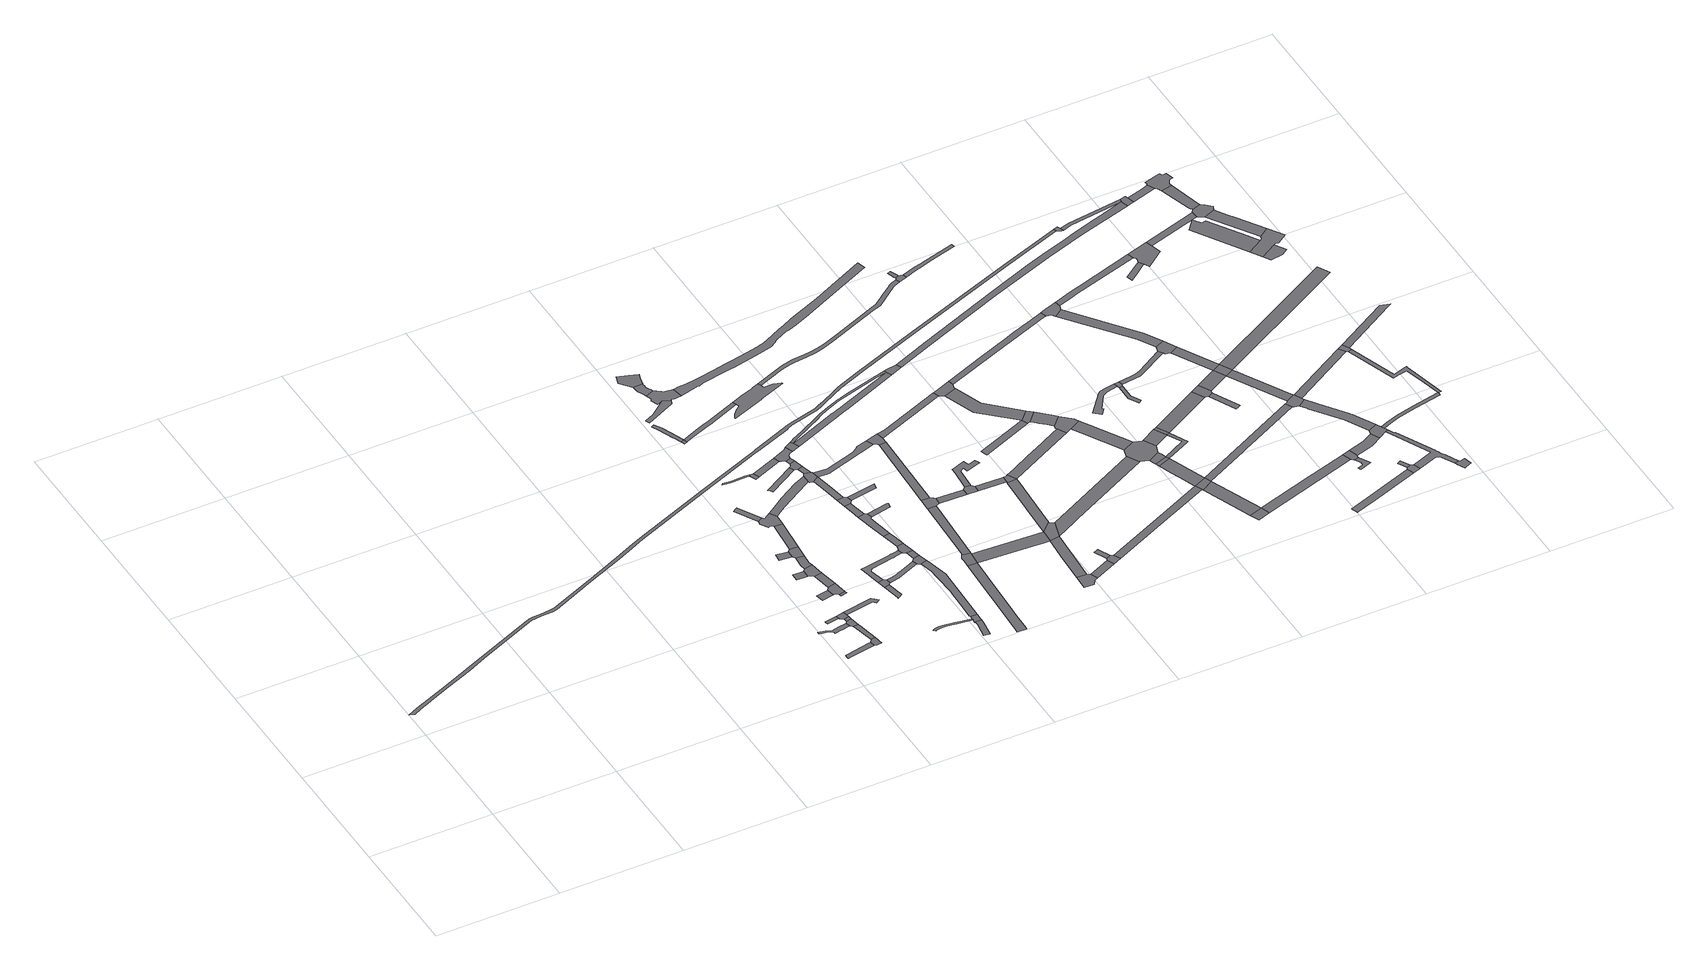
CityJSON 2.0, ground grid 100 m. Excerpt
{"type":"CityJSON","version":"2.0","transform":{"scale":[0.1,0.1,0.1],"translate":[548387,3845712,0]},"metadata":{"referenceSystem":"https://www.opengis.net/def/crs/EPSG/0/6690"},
"CityObjects":{
"road1":{"type":"Road","geometry":[{"type":"MultiSurface","lod":"1","boundaries":[[[0,1,2,3,4,5,6,7,8,9]]]}]},
"road2":{"type":"Road","attributes":{"RoadStructureAttribute.sectionType":"1"},"geometry":[{"type":"MultiSurface","lod":"1","boundaries":[[[10,11,12,13,14,15,16,17,18,19,20,21,22,23]]]}]},
"road3":{"type":"Road","geometry":[{"type":"MultiSurface","lod":"1","boundaries":[[[24,25,26,27,28,29]]]}]},
"road4":{"type":"Road","geometry":[{"type":"MultiSurface","lod":"1","boundaries":[[[30,31,32,0,9,33,34]]]}]},
"road5":{"type":"Road","attributes":{"RoadStructureAttribute.sectionType":"1"},"geometry":[{"type":"MultiSurface","lod":"1","boundaries":[[[35,36,37,38,31,30]]]}]},
"road6":{"type":"Road","geometry":[{"type":"MultiSurface","lod":"1","boundaries":[[[39,40,41,23,22,42,37,36]]]}]},
"road7":{"type":"Road","geometry":[{"type":"MultiSurface","lod":"1","boundaries":[[[43,24,29,44,45,46,47,48]]]}]},
"road8":{"type":"Road","attributes":{"RoadStructureAttribute.sectionType":"1"},"geometry":[{"type":"MultiSurface","lod":"1","boundaries":[[[47,46,41,40]]]}]},
"road9":{"type":"Road","geometry":[{"type":"MultiSurface","lod":"1","boundaries":[[[49,50,51,52]]]}]},
"road10":{"type":"Road","geometry":[{"type":"MultiSurface","lod":"1","boundaries":[[[53,54,55,56]]]}]},
"road11":{"type":"Road","geometry":[{"type":"MultiSurface","lod":"1","boundaries":[[[57,58,49,52,59,60,61]]]}]},
"road12":{"type":"Road","attributes":{"RoadStructureAttribute.sectionType":"1"},"geometry":[{"type":"MultiSurface","lod":"1","boundaries":[[[62,63,64,65,66,67,43,48]]]}]},
"road13":{"type":"Road","geometry":[{"type":"MultiSurface","lod":"1","boundaries":[[[68,69,70,71]]]}]},
"road14":{"type":"Road","attributes":{"RoadStructureAttribute.sectionType":"1"},"geometry":[{"type":"MultiSurface","lod":"1","boundaries":[[[72,73,61,60]]]}]},
"road15":{"type":"Road","attributes":{"RoadStructureAttribute.sectionType":"1"},"geometry":[{"type":"MultiSurface","lod":"1","boundaries":[[[74,75,58,57]]]}]},
"road16":{"type":"Road","geometry":[{"type":"MultiSurface","lod":"1","boundaries":[[[76,77,56,55,78,75,74]]]}]},
"road17":{"type":"Road","attributes":{"RoadStructureAttribute.sectionType":"1"},"geometry":[{"type":"MultiSurface","lod":"1","boundaries":[[[79,80,81,77,76,82,83]]]}]},
"road18":{"type":"Road","geometry":[{"type":"MultiSurface","lod":"1","boundaries":[[[84,85,86,71,70,80,79,83,87]]]}]},
"road19":{"type":"Road","geometry":[{"type":"MultiSurface","lod":"1","boundaries":[[[88,89,90,91,92]]]}]},
"road20":{"type":"Road","attributes":{"RoadStructureAttribute.sectionType":"1"},"geometry":[{"type":"MultiSurface","lod":"1","boundaries":[[[93,86,85,84,87,94]]]}]},
"road21":{"type":"Road","geometry":[{"type":"MultiSurface","lod":"1","boundaries":[[[95,96,92,91,97,98,99,100,101,93,94,102]]]}]},
"road22":{"type":"Road","geometry":[{"type":"MultiSurface","lod":"1","boundaries":[[[103,104,105,106,107,108]]]}]},
"road23":{"type":"Road","geometry":[{"type":"MultiSurface","lod":"1","boundaries":[[[109,110,108,107,111,112,113]]]}]},
"road24":{"type":"Road","attributes":{"RoadStructureAttribute.sectionType":"1"},"geometry":[{"type":"MultiSurface","lod":"1","boundaries":[[[114,115,116,117,118,119,120,121,122,123,124,125,126,127]]]}]},
"road25":{"type":"Road","geometry":[{"type":"MultiSurface","lod":"1","boundaries":[[[128,129,130,131,132,133,134,135,136,137,138]]]}]},
"road26":{"type":"Road","attributes":{"RoadStructureAttribute.sectionType":"1"},"geometry":[{"type":"MultiSurface","lod":"1","boundaries":[[[139,140,141,142,143,144,145,146,147,148]]]}]},
"road27":{"type":"Road","geometry":[{"type":"MultiSurface","lod":"1","boundaries":[[[148,147,149,150]]]}]},
"road28":{"type":"Road","attributes":{"RoadStructureAttribute.sectionType":"1"},"geometry":[{"type":"MultiSurface","lod":"1","boundaries":[[[151,152,153,154,155,156,157,158,159,160,161,162,163,164,165,166,167,168,169,170,171,172,173,174,175,176,177,178,179,180,181,182,183,184,185,186,187,188,189,190,191,192,193,194,195,196,197,198,199,200,201,202,203,204,205,206,207,208,209,210,211,212,213,214,215,216,217,218,219,220]]]}]},
"road29":{"type":"Road","attributes":{"RoadStructureAttribute.sectionType":"1"},"geometry":[{"type":"MultiSurface","lod":"1","boundaries":[[[221,222,223,224,225,226,227,228,229,110,109,230,231,232,233,234,235]]]}]},
"road30":{"type":"Road","attributes":{"RoadStructureAttribute.sectionType":"1"},"geometry":[{"type":"MultiSurface","lod":"1","boundaries":[[[236,237,238,239,240,241,242]]]}]},
"road31":{"type":"Road","attributes":{"RoadStructureAttribute.sectionType":"1"},"geometry":[{"type":"MultiSurface","lod":"1","boundaries":[[[243,244,245,246,113,112,247,248,249,250,251]]]}]},
"road32":{"type":"Road","geometry":[{"type":"MultiSurface","lod":"1","boundaries":[[[252,127,126,253,236,242,254,255]]]}]},
"road33":{"type":"Road","geometry":[{"type":"MultiSurface","lod":"1","boundaries":[[[138,137,256,257,258]]]}]},
"road34":{"type":"Road","attributes":{"RoadStructureAttribute.sectionType":"1"},"geometry":[{"type":"MultiSurface","lod":"1","boundaries":[[[259,260,261,262,95,102,263,264,265,266]]]}]},
"road35":{"type":"Road","attributes":{"RoadStructureAttribute.sectionType":"1"},"geometry":[{"type":"MultiSurface","lod":"1","boundaries":[[[267,268,269,270,271,272]]]}]},
"road36":{"type":"Road","attributes":{"RoadStructureAttribute.sectionType":"1"},"geometry":[{"type":"MultiSurface","lod":"1","boundaries":[[[273,274,275,276,277,278,279,280,281,282,252,255]]]}]},
"road37":{"type":"Road","attributes":{"RoadStructureAttribute.sectionType":"1"},"geometry":[{"type":"MultiSurface","lod":"1","boundaries":[[[283,284,285,286,287,288]]]}]},
"road38":{"type":"Road","attributes":{"RoadStructureAttribute.sectionType":"1"},"geometry":[{"type":"MultiSurface","lod":"1","boundaries":[[[289,290,291,292,293,294,295,296,297,298,299,300,301,302,303]]]}]},
"road39":{"type":"Road","attributes":{"RoadStructureAttribute.sectionType":"1"},"geometry":[{"type":"MultiSurface","lod":"1","boundaries":[[[304,258,257,305]]]}]},
"road40":{"type":"Road","geometry":[{"type":"MultiSurface","lod":"1","boundaries":[[[306,307,289,303,308,309,310,311,312,313,314,315]]]}]},
"road41":{"type":"Road","geometry":[{"type":"MultiSurface","lod":"1","boundaries":[[[316,317,318,319,243,251,320,276,275]]]}]},
"road42":{"type":"Road","attributes":{"RoadStructureAttribute.sectionType":"1"},"geometry":[{"type":"MultiSurface","lod":"1","boundaries":[[[321,322,323,317,316]]]}]},
"road43":{"type":"Road","geometry":[{"type":"MultiSurface","lod":"1","boundaries":[[[324,325,326,221,235,327,322,321]]]}]},
"road44":{"type":"Road","geometry":[{"type":"MultiSurface","lod":"1","boundaries":[[[328,329,330,331,332,333,334,335,336,337,338,339,340,296,295,341,342,343,344,345,346,347,267,272,348,349,350,351,352,353,354]]]}]},
"road45":{"type":"Road","attributes":{"RoadStructureAttribute.sectionType":"1"},"geometry":[{"type":"MultiSurface","lod":"1","boundaries":[[[355,356,357,325,324]]]}]},
"road46":{"type":"Road","attributes":{"RoadStructureAttribute.sectionType":"1"},"geometry":[{"type":"MultiSurface","lod":"1","boundaries":[[[358,359,360,361,148,150,362,363,364,365]]]}]},
"road47":{"type":"Road","geometry":[{"type":"MultiSurface","lod":"1","boundaries":[[[366,367,368,357,356,369,370,371]]]}]},
"road48":{"type":"Road","attributes":{"RoadStructureAttribute.sectionType":"1"},"geometry":[{"type":"MultiSurface","lod":"1","boundaries":[[[372,373,374,375,367,366]]]}]},
"road49":{"type":"Road","geometry":[{"type":"MultiSurface","lod":"1","boundaries":[[[376,377,374,373,378,379]]]}]},
"road50":{"type":"Road","attributes":{"RoadStructureAttribute.sectionType":"1"},"geometry":[{"type":"MultiSurface","lod":"1","boundaries":[[[380,381,382,383,384,385,386,387,388,389,390,391]]]}]},
"road51":{"type":"Road","attributes":{"RoadStructureAttribute.sectionType":"1"},"geometry":[{"type":"MultiSurface","lod":"1","boundaries":[[[392,393,394,395,396,377,376]]]}]},
"road52":{"type":"Road","geometry":[{"type":"MultiSurface","lod":"1","boundaries":[[[397,259,266,398,399,394,393,400,401,402]]]}]},
"road53":{"type":"Road","geometry":[{"type":"MultiSurface","lod":"1","boundaries":[[[403,404,405,283,288,406,407]]]}]},
"road54":{"type":"Road","attributes":{"RoadStructureAttribute.sectionType":"1"},"geometry":[{"type":"MultiSurface","lod":"1","boundaries":[[[408,407,406,397,402]]]}]},
"road55":{"type":"Road","attributes":{"RoadStructureAttribute.sectionType":"1"},"geometry":[{"type":"MultiSurface","lod":"1","boundaries":[[[409,410,411,404,403]]]}]},
"road56":{"type":"Road","geometry":[{"type":"MultiSurface","lod":"1","boundaries":[[[412,413,414,304,305,415,416,417,411,410,418,419,420,421,422]]]}]},
"road57":{"type":"Road","geometry":[{"type":"MultiSurface","lod":"1","boundaries":[[[423,424,425,426,371,370]]]}]},
"road58":{"type":"Road","geometry":[{"type":"MultiSurface","lod":"1","boundaries":[[[427,428,429,430,379,378]]]}]},
"road59":{"type":"Road","geometry":[{"type":"MultiSurface","lod":"1","boundaries":[[[431,412,422,432,433,434]]]}]},
"road60":{"type":"Road","geometry":[{"type":"MultiSurface","lod":"1","boundaries":[[[435,436,437,438,439,440,380,391,441,442]]]}]},
"road61":{"type":"Road","attributes":{"RoadStructureAttribute.sectionType":"1"},"geometry":[{"type":"MultiSurface","lod":"1","boundaries":[[[443,435,442,444]]]}]},
"road62":{"type":"Road","attributes":{"RoadStructureAttribute.sectionType":"1"},"geometry":[{"type":"MultiSurface","lod":"1","boundaries":[[[445,446,447,448,449,450,451,452,453,400,393,454,455,456,457,458]]]}]},
"road63":{"type":"Road","geometry":[{"type":"MultiSurface","lod":"1","boundaries":[[[459,460,461,462,358,365,463,464,465,466,467,468,469,470,471,472,473,474,475,476]]]}]},
"road64":{"type":"Road","geometry":[{"type":"MultiSurface","lod":"1","boundaries":[[[477,443,444,478,479,480,481,482,483,484]]]}]},
"road65":{"type":"Road","attributes":{"RoadStructureAttribute.sectionType":"1"},"geometry":[{"type":"MultiSurface","lod":"1","boundaries":[[[441,391,485,486,487,488]]]}]},
"road66":{"type":"Road","attributes":{"RoadStructureAttribute.sectionType":"1"},"geometry":[{"type":"MultiSurface","lod":"1","boundaries":[[[489,477,484,490]]]}]},
"road67":{"type":"Road","attributes":{"RoadStructureAttribute.sectionType":"1"},"geometry":[{"type":"MultiSurface","lod":"1","boundaries":[[[481,480,491,492]]]}]},
"road68":{"type":"Road","geometry":[{"type":"MultiSurface","lod":"1","boundaries":[[[493,494,495,496,497,498,499,500,501]]]}]},
"road69":{"type":"Road","geometry":[{"type":"MultiSurface","lod":"1","boundaries":[[[502,503,504,505,506,507,508,445,458,509,510,511,512,513,514,489,490,515]]]}]},
"road70":{"type":"Road","attributes":{"RoadStructureAttribute.sectionType":"1"},"geometry":[{"type":"MultiSurface","lod":"1","boundaries":[[[516,517,487,518,493,501]]]}]},
"road71":{"type":"Road","attributes":{"RoadStructureAttribute.sectionType":"1"},"geometry":[{"type":"MultiSurface","lod":"1","boundaries":[[[433,432,519,520,521,522,523,524,525,526,527,528,529,530,531,532,533,534,535,536,537,538,539,540,431,434],[541,542,543,544,545,546,547,548,549,550,551,552,553,554,434]]]}]},
"road72":{"type":"Road","geometry":[{"type":"MultiSurface","lod":"1","boundaries":[[[555,492,491,556,557,558]]]}]},
"road73":{"type":"Road","attributes":{"RoadStructureAttribute.sectionType":"1"},"geometry":[{"type":"MultiSurface","lod":"1","boundaries":[[[559,499,498,560]]]}]},
"road74":{"type":"Road","geometry":[{"type":"MultiSurface","lod":"1","boundaries":[[[561,562,563,488,487,517,564]]]}]},
"road75":{"type":"Road","attributes":{"RoadStructureAttribute.sectionType":"1"},"geometry":[{"type":"MultiSurface","lod":"1","boundaries":[[[565,566,567,568,569,570,571,572,573,574,575,576,577,578,579,580,581,582,555,558]]]}]},
"road76":{"type":"Road","attributes":{"RoadStructureAttribute.sectionType":"1"},"geometry":[{"type":"MultiSurface","lod":"1","boundaries":[[[557,556,583,584]]]}]},
"road77":{"type":"Road","geometry":[{"type":"MultiSurface","lod":"1","boundaries":[[[585,586,587,588]]]}]},
"road78":{"type":"Road","geometry":[{"type":"MultiSurface","lod":"1","boundaries":[[[588,587,559,560,589,590]]]}]},
"road79":{"type":"Road","attributes":{"RoadStructureAttribute.sectionType":"1"},"geometry":[{"type":"MultiSurface","lod":"1","boundaries":[[[591,592,488,563]]]}]},
"road80":{"type":"Road","attributes":{"RoadStructureAttribute.sectionType":"1"},"geometry":[{"type":"MultiSurface","lod":"1","boundaries":[[[593,594,595,596,597,598,599,600,601,602,603,604,605,606,607,608,609,610,611,612,613,614,615,616,354,353,617,618,619,620,621,622,623,624,625,626,627,628,629,630,631,632,633,634,635,636,637,638,639,640]]]}]},
"road81":{"type":"Road","attributes":{"RoadStructureAttribute.sectionType":"1"},"geometry":[{"type":"MultiSurface","lod":"1","boundaries":[[[641,642,502,515,643]]]}]},
"road82":{"type":"Road","geometry":[{"type":"MultiSurface","lod":"1","boundaries":[[[644,645,646,584,583,592,591]]]}]},
"road83":{"type":"Road","attributes":{"RoadStructureAttribute.sectionType":"1"},"geometry":[{"type":"MultiSurface","lod":"1","boundaries":[[[647,648,649,650,651,652,653,654,655,656,657,658,659,660,661,662,663,664,459,476,665,666,667,668,669,670,671,672,673,674,675,676,677]]]}]},
"road84":{"type":"Road","geometry":[{"type":"MultiSurface","lod":"1","boundaries":[[[678,679,528,527,526,680]]]}]},
"road85":{"type":"Road","attributes":{"RoadStructureAttribute.sectionType":"1"},"geometry":[{"type":"MultiSurface","lod":"1","boundaries":[[[681,682,683,684,685]]]}]},
"road86":{"type":"Road","attributes":{"RoadStructureAttribute.sectionType":"1"},"geometry":[{"type":"MultiSurface","lod":"1","boundaries":[[[686,564,517,687,688,689,690]]]}]},
"road87":{"type":"Road","attributes":{"RoadStructureAttribute.sectionType":"1"},"geometry":[{"type":"MultiSurface","lod":"1","boundaries":[[[691,692,693,694,695,696,644,591,697,698,699]]]}]},
"road88":{"type":"Road","geometry":[{"type":"MultiSurface","lod":"1","boundaries":[[[700,701,702,703,704,641,643,705,706,707,708,709,710]]]}]},
"road89":{"type":"Road","attributes":{"RoadStructureAttribute.sectionType":"1"},"geometry":[{"type":"MultiSurface","lod":"1","boundaries":[[[711,712,590,589,713,714,715]]]}]},
"road90":{"type":"Road","attributes":{"RoadStructureAttribute.sectionType":"1"},"geometry":[{"type":"MultiSurface","lod":"1","boundaries":[[[716,708,707,717,718,719,681,720]]]}]},
"road91":{"type":"Road","geometry":[{"type":"MultiSurface","lod":"1","boundaries":[[[720,681,685,721,722,723,724]]]}]},
"road92":{"type":"Road","attributes":{"RoadStructureAttribute.sectionType":"1"},"geometry":[{"type":"MultiSurface","lod":"1","boundaries":[[[725,724,723,726,727,728,729,730]]]}]},
"road93":{"type":"Road","geometry":[{"type":"MultiSurface","lod":"1","boundaries":[[[731,730,729,732,691,699,733,734]]]}]},
"road94":{"type":"Road","attributes":{"RoadStructureAttribute.sectionType":"1"},"geometry":[{"type":"MultiSurface","lod":"1","boundaries":[[[735,734,733,736,737,738]]]}]},
"road95":{"type":"Road","geometry":[{"type":"MultiSurface","lod":"1","boundaries":[[[739,740,741,738,737,742,743,686,690,744,745,746,747,748,749]]]}]},
"road96":{"type":"Road","attributes":{"RoadStructureAttribute.sectionType":"1"},"geometry":[{"type":"MultiSurface","lod":"1","boundaries":[[[750,751,752,746,745,753,754,755]]]}]},
"road97":{"type":"Road","geometry":[{"type":"MultiSurface","lod":"1","boundaries":[[[755,754,756,757]]]}]},
"road98":{"type":"Road","attributes":{"RoadStructureAttribute.sectionType":"1"},"geometry":[{"type":"MultiSurface","lod":"1","boundaries":[[[758,759,757,756,760,761,762,763,711,764]]]}]},
"road99":{"type":"Road","geometry":[{"type":"MultiSurface","lod":"1","boundaries":[[[764,711,715,765,766,767]]]}]},
"road100":{"type":"Road","attributes":{"RoadStructureAttribute.sectionType":"1"},"geometry":[{"type":"MultiSurface","lod":"1","boundaries":[[[767,766,768,769]]]}]},
"road101":{"type":"Road","attributes":{"RoadStructureAttribute.sectionType":"1"},"geometry":[{"type":"MultiSurface","lod":"1","boundaries":[[[770,771,772,773,774,775,776,700,710,777,778,779,780]]]}]},
"road102":{"type":"Road","geometry":[{"type":"MultiSurface","lod":"1","boundaries":[[[781,769,768,782,783]]]}]},
"road103":{"type":"Road","attributes":{"RoadStructureAttribute.sectionType":"1"},"geometry":[{"type":"MultiSurface","lod":"1","boundaries":[[[784,785,786,787,788,789]]]}]},
"road104":{"type":"Road","geometry":[{"type":"MultiSurface","lod":"1","boundaries":[[[789,788,790,647,677,791,792]]]}]},
"road105":{"type":"Road","attributes":{"RoadStructureAttribute.sectionType":"1"},"geometry":[{"type":"MultiSurface","lod":"1","boundaries":[[[793,749,748,794,795]]]}]},
"road106":{"type":"Road","attributes":{"RoadStructureAttribute.sectionType":"1"},"geometry":[{"type":"MultiSurface","lod":"1","boundaries":[[[796,797,798,799,795,800,755,757]]]}]},
"road107":{"type":"Road","attributes":{"RoadStructureAttribute.sectionType":"1"},"geometry":[{"type":"MultiSurface","lod":"1","boundaries":[[[801,802,803,804,805,806,807,808,809,810,811,812]]]}]},
"road108":{"type":"Road","geometry":[{"type":"MultiSurface","lod":"1","boundaries":[[[813,793,795,799]]]}]},
"road109":{"type":"Road","geometry":[{"type":"MultiSurface","lod":"1","boundaries":[[[814,815,816,817,818,819,820]]]}]},
"road110":{"type":"Road","geometry":[{"type":"MultiSurface","lod":"1","boundaries":[[[821,801,812,814,820,822,823]]]}]},
"road111":{"type":"Road","attributes":{"RoadStructureAttribute.sectionType":"1"},"geometry":[{"type":"MultiSurface","lod":"1","boundaries":[[[824,825,826,827,828,792,791,829,830,831,832,833]]]}]},
"road112":{"type":"Road","attributes":{"RoadStructureAttribute.sectionType":"1"},"geometry":[{"type":"MultiSurface","lod":"1","boundaries":[[[834,813,799,835]]]}]},
"road113":{"type":"Road","attributes":{"RoadStructureAttribute.sectionType":"1"},"geometry":[{"type":"MultiSurface","lod":"1","boundaries":[[[836,837,838,781,783,839]]]}]},
"road114":{"type":"Road","attributes":{"RoadStructureAttribute.sectionType":"1"},"geometry":[{"type":"MultiSurface","lod":"1","boundaries":[[[840,764,767,841,842,843,844,845,846]]]}]},
"road115":{"type":"Road","geometry":[{"type":"MultiSurface","lod":"1","boundaries":[[[847,848,849,850,851,770,780,852,853,854,855,856,857]]]}]},
"road116":{"type":"Road","attributes":{"RoadStructureAttribute.sectionType":"1"},"geometry":[{"type":"MultiSurface","lod":"1","boundaries":[[[858,859,860,861,821,823,862,863]]]}]},
"road117":{"type":"Road","attributes":{"RoadStructureAttribute.sectionType":"1"},"geometry":[{"type":"MultiSurface","lod":"1","boundaries":[[[864,865,866,867,868,869,870,871,872,873,874,875,678,680,876,877,878,879,880,881]]]}]},
"road118":{"type":"Road","geometry":[{"type":"MultiSurface","lod":"1","boundaries":[[[882,834,835,883,884,885,886,887,888,889]]]}]},
"road119":{"type":"Road","attributes":{"RoadStructureAttribute.sectionType":"1"},"geometry":[{"type":"MultiSurface","lod":"1","boundaries":[[[890,856,855,891,892,893]]]}]},
"road120":{"type":"Road","attributes":{"RoadStructureAttribute.sectionType":"1"},"geometry":[{"type":"MultiSurface","lod":"1","boundaries":[[[894,895,896,897,886,885]]]}]},
"road121":{"type":"Road","attributes":{"RoadStructureAttribute.sectionType":"1"},"geometry":[{"type":"MultiSurface","lod":"1","boundaries":[[[898,899,900,901,902,903,904,905,906]]]}]},
"road122":{"type":"Road","attributes":{"RoadStructureAttribute.sectionType":"1"},"geometry":[{"type":"MultiSurface","lod":"1","boundaries":[[[907,882,889,908]]]}]},
"road123":{"type":"Road","geometry":[{"type":"MultiSurface","lod":"1","boundaries":[[[893,892,909,858,863,910,911,912]]]}]},
"road124":{"type":"Road","attributes":{"RoadStructureAttribute.sectionType":"1"},"geometry":[{"type":"MultiSurface","lod":"1","boundaries":[[[912,911,907,913]]]}]},
"road125":{"type":"Road","geometry":[{"type":"MultiSurface","lod":"1","boundaries":[[[914,836,839,915,916,917,918,919]]]}]},
"road126":{"type":"Road","geometry":[{"type":"MultiSurface","lod":"1","boundaries":[[[920,921,922,923,924,925,926,927,928,929,917,916]]]}]},
"road127":{"type":"Road","geometry":[{"type":"MultiSurface","lod":"1","boundaries":[[[913,907,908,930]]]}]},
"road128":{"type":"Road","attributes":{"RoadStructureAttribute.sectionType":"1"},"geometry":[{"type":"MultiSurface","lod":"1","boundaries":[[[931,932,933,934,935,847,857,936,937,938,939]]]}]},
"road129":{"type":"Road","attributes":{"RoadStructureAttribute.sectionType":"1"},"geometry":[{"type":"MultiSurface","lod":"1","boundaries":[[[930,908,940,941]]]}]},
"road130":{"type":"Road","geometry":[{"type":"MultiSurface","lod":"1","boundaries":[[[941,940,942,943,840,846,944,945,946,947,948,949]]]}]},
"road131":{"type":"Road","attributes":{"RoadStructureAttribute.sectionType":"1"},"geometry":[{"type":"MultiSurface","lod":"1","boundaries":[[[950,951,952,914,919,953,954,955,956]]]}]},
"road132":{"type":"Road","geometry":[{"type":"MultiSurface","lod":"1","boundaries":[[[957,958,959,960,961]]]}]},
"road133":{"type":"Road","geometry":[{"type":"MultiSurface","lod":"1","boundaries":[[[962,961,960,963,898,906,964,965]]]}]},
"road134":{"type":"Road","attributes":{"RoadStructureAttribute.sectionType":"1"},"geometry":[{"type":"MultiSurface","lod":"1","boundaries":[[[966,967,968,969,970,946,945,971,972,973,974,975]]]}]},
"road135":{"type":"Road","geometry":[{"type":"MultiSurface","lod":"1","boundaries":[[[976,151,220,977,978,979,980]]]}]},
"road136":{"type":"Road","geometry":[{"type":"MultiSurface","lod":"1","boundaries":[[[975,974,950,956,981,982,983,984,985,986]]]}]},
"road137":{"type":"Road","attributes":{"RoadStructureAttribute.sectionType":"1"},"geometry":[{"type":"MultiSurface","lod":"1","boundaries":[[[987,988,989,990,991]]]}]},
"road138":{"type":"Road","geometry":[{"type":"MultiSurface","lod":"1","boundaries":[[[992,993,994,995,996,997,998,999,1000,982,981,1001,1002,1003,965,964,1004,1005,1006,1007,1008,1009]]]}]},
"road139":{"type":"Road","attributes":{"RoadStructureAttribute.sectionType":"1"},"geometry":[{"type":"MultiSurface","lod":"1","boundaries":[[[1010,949,948,1011,1012]]]}]},
"road140":{"type":"Road","geometry":[{"type":"MultiSurface","lod":"1","boundaries":[[[1013,1014,1009,1008,1015,1016,1017,1018,1019,1020]]]}]},
"road141":{"type":"Road","geometry":[{"type":"MultiSurface","lod":"1","boundaries":[[[1021,1022,931,939,1023,1024,987,991,1025,1026,1027]]]}]},
"road142":{"type":"Road","attributes":{"RoadStructureAttribute.sectionType":"1"},"geometry":[{"type":"MultiSurface","lod":"1","boundaries":[[[1028,1029,980,979,1030,864]]]}]},
"road143":{"type":"Road","attributes":{"RoadStructureAttribute.sectionType":"1"},"geometry":[{"type":"MultiSurface","lod":"1","boundaries":[[[1031,1032,1033,1034,986,985,1035,1036,1037,1038]]]}]},
"road144":{"type":"Road","attributes":{"RoadStructureAttribute.sectionType":"1"},"geometry":[{"type":"MultiSurface","lod":"1","boundaries":[[[1039,1040,1041,1042,913,930,1043,1044,1045]]]}]},
"road145":{"type":"Road","geometry":[{"type":"MultiSurface","lod":"1","boundaries":[[[1046,1010,1012,1047,1048,1049,1050,1051,1052]]]}]},
"road146":{"type":"Road","attributes":{"RoadStructureAttribute.sectionType":"1"},"geometry":[{"type":"MultiSurface","lod":"1","boundaries":[[[1053,1054,1055,1056,1057,1021,1027,1058,1059,1060]]]}]},
"road147":{"type":"Road","geometry":[{"type":"MultiSurface","lod":"1","boundaries":[[[1061,1028,864,881,1062,1063]]]}]},
"road148":{"type":"Road","attributes":{"RoadStructureAttribute.sectionType":"1"},"geometry":[{"type":"MultiSurface","lod":"1","boundaries":[[[1064,1065,1066,1067,1068,1050,1049,1069,1070,1071,1072,1073,1074,1031,1075]]]}]},
"road149":{"type":"Road","attributes":{"RoadStructureAttribute.sectionType":"1"},"geometry":[{"type":"MultiSurface","lod":"1","boundaries":[[[1076,1077,1078,1079,1080,1063,1062,1081,1082]]]}]},
"road150":{"type":"Road","attributes":{"RoadStructureAttribute.sectionType":"1"},"geometry":[{"type":"MultiSurface","lod":"1","boundaries":[[[1083,1046,1052,1084,1085]]]}]},
"road151":{"type":"Road","attributes":{"RoadStructureAttribute.sectionType":"1"},"geometry":[{"type":"MultiSurface","lod":"1","boundaries":[[[1086,1087,1088,1059,1089,1090,1091]]]}]},
"road152":{"type":"Road","attributes":{"RoadStructureAttribute.sectionType":"1"},"geometry":[{"type":"MultiSurface","lod":"1","boundaries":[[[1092,1093,1094,1095,1096,1097,1098,1099,1100]]]}]},
"road153":{"type":"Road","geometry":[{"type":"MultiSurface","lod":"1","boundaries":[[[1101,1100,1099,1053,1060,1102,1103,1104,1105,1106,1107,1108,1109]]]}]},
"road154":{"type":"Road","geometry":[{"type":"MultiSurface","lod":"1","boundaries":[[[1110,1111,1112,1113,1114,1115,1116,1117,1118,1076,1082,1119,1120,1121,1122,1123,1124,1125,1094,1093,1126,1127,1128,1129,1130,1131]]]}]},
"road155":{"type":"Road","geometry":[{"type":"MultiSurface","lod":"1","boundaries":[[[1132,1133,1134,1135,1136]]]}]},
"road156":{"type":"Road","attributes":{"RoadStructureAttribute.sectionType":"1"},"geometry":[{"type":"MultiSurface","lod":"1","boundaries":[[[1137,1138,1105,1104,1139,1140,1141]]]}]},
"road157":{"type":"Road","geometry":[{"type":"MultiSurface","lod":"1","boundaries":[[[1141,1140,1142,1091,1090,1136,1135,1143,1144,1145]]]}]}
},
"vertices":[
[3273,405,0],[3260,403,0],[3066,364,0],[3048,361,0],[3047,342,0],[3046,323,0],[3051,324,0],[3073,328,0],[3261,362,0],[3278,365,0],
[3153,662,0],[3098,651,0],[3053,671,0],[3013,677,0],[2995,680,0],[2993,660,0],[3016,657,0],[3048,653,0],[3096,634,0],[3098,611,0],[3158,622,0],[3161,623,0],[3228,635,0],[3220,675,0],
[3194,778,0],[3097,761,0],[3098,745,0],[3100,729,0],[3101,729,0],[3199,745,0],
[3325,437,0],[3290,431,0],[3288,427,0],[3300,356,0],[3338,363,0],
[3293,610,0],[3290,625,0],[3251,618,0],[3252,611,0],
[3285,653,0],[3277,700,0],[3235,692,0],[3249,619,0],
[3260,790,0],[3203,742,0],[3208,739,0],[3230,725,0],[3271,732,0],[3267,753,0],
[3278,1059,0],[3182,1042,0],[3194,978,0],[3290,996,0],
[3143,1331,0],[3139,1266,0],[3227,1261,0],[3231,1325,0],
[3361,1100,0],[3297,1088,0],[3307,999,0],[3332,982,0],[3381,991,0],
[3499,795,0],[3500,793,0],[3517,770,0],[3549,791,0],[3522,817,0],[3506,833,0],
[3141,1580,0],[3134,1516,0],[3232,1505,0],[3237,1570,0],
[3335,961,0],[3385,970,0],
[3334,1251,0],[3271,1239,0],
[3315,1359,0],[3251,1348,0],[3248,1259,0],
[3302,1478,0],[3251,1482,0],[3243,1392,0],[3309,1395,0],[3316,1477,0],
[3294,1586,0],[3293,1586,0],[3260,1589,0],[3325,1584,0],
[3148,2173,0],[3129,2162,0],[3109,2150,0],[3211,1971,0],[3250,1994,0],
[3285,1867,0],[3349,1862,0],
[3319,2010,0],[3262,1971,0],[3206,1943,0],[3205,1938,0],[3205,1932,0],[3245,1874,0],[3259,1884,0],[3357,1954,0],
[3678,752,0],[3679,744,0],[3701,757,0],[3722,770,0],[3693,902,0],[3650,894,0],
[3680,972,0],[3637,964,0],[3705,920,0],[3708,920,0],[3702,960,0],
[3906,312,0],[3813,326,0],[3786,328,0],[3759,323,0],[3736,318,0],[3726,310,0],[3741,295,0],[3756,303,0],[3781,308,0],[3814,308,0],[3836,306,0],[3906,294,0],[4031,276,0],[4032,293,0],
[3370,2456,0],[3263,2455,0],[3233,2454,0],[3190,2459,0],[3178,2449,0],[3213,2444,0],[3238,2442,0],[3263,2442,0],[3373,2443,0],[3398,2439,0],[3399,2454,0],
[3155,3071,0],[3155,3073,0],[3100,3208,0],[3067,3265,0],[3045,3255,0],[3070,3193,0],[3121,3071,0],[3125,3062,0],[3147,3006,0],[3177,3019,0],
[3159,2975,0],[3189,2988,0],
[6603,3828,0],[6097,3648,0],[5166,3301,0],[4758,3147,0],[4601,3086,0],[4424,3016,0],[4358,2978,0],[4257,2927,0],[4198,2899,0],[4165,2884,0],[3934,2824,0],[3884,2803,0],[3881,2803,0],[3879,2803,0],[3859,2796,0],[3575,2680,0],[3558,2675,0],[3035,2467,0],[2701,2332,0],[2383,2206,0],[2306,2170,0],[2136,2094,0],[1838,1966,0],[1479,1812,0],[1442,1804,0],[1355,1798,0],[1297,1793,0],[1262,1787,0],[1235,1777,0],[769,1580,0],[608,1509,0],[391,1419,0],[204,1342,0],[92,1293,0],[5,1252,0],[44,1239,0],[105,1269,0],[217,1317,0],[401,1394,0],[620,1484,0],[780,1558,0],[1243,1752,0],[1270,1763,0],[1302,1770,0],[1357,1773,0],[1447,1779,0],[1487,1787,0],[1848,1943,0],[2147,2071,0],[2316,2148,0],[2393,2181,0],[2709,2309,0],[3045,2445,0],[3563,2650,0],[3585,2658,0],[3882,2771,0],[3884,2773,0],[3889,2778,0],[3929,2796,0],[3941,2801,0],[4173,2861,0],[4208,2877,0],[4256,2902,0],[4357,2954,0],[4434,2994,0],[4670,3086,0],[4768,3125,0],[5174,3279,0],[6105,3625,0],[6611,3805,0],
[3932,1211,0],[3897,1204,0],[3860,1197,0],[3849,1195,0],[3691,1167,0],[3645,1159,0],[3605,1152,0],[3600,1151,0],[3602,1143,0],[3653,1097,0],[3668,1119,0],[3856,1156,0],[3861,1157,0],[3898,1164,0],[3938,1174,0],
[4034,251,0],[4036,218,0],[4024,143,0],[4016,90,0],[4064,83,0],[4084,215,0],[4085,249,0],
[3962,1055,0],[3899,1026,0],[3782,978,0],[3731,966,0],[3733,926,0],[3790,938,0],[3793,939,0],[3899,984,0],[3974,1017,0],
[4035,320,0],[4029,251,0],[4085,264,0],[4087,318,0],
[3419,2387,0],[3451,2400,0],[3430,2451,0],
[3734,2257,0],[3642,2216,0],[3481,2122,0],[3384,2054,0],[3369,1962,0],[3447,2019,0],[3703,2169,0],[3730,2184,0],
[3247,3472,0],[3121,3371,0],[3039,3333,0],[3054,3300,0],[3293,3412,0],[3308,3447,0],
[4106,823,0],[4068,966,0],[4056,1016,0],[4005,1004,0],[4030,895,0],[4033,822,0],[4042,628,0],[4042,623,0],[4034,420,0],[4030,330,0],
[3687,2387,0],[3437,2243,0],[3435,2241,0],[3447,2224,0],[3460,2207,0],[3708,2349,0],
[3137,3705,0],[3138,3687,0],[3141,3670,0],[3143,3657,0],[3147,3642,0],[3161,3605,0],[3173,3576,0],[3243,3604,0],[3234,3623,0],[3228,3636,0],[3221,3654,0],[3217,3669,0],[3216,3683,0],[3215,3694,0],[3216,3703,0],
[3638,2533,0],[3657,2484,0],
[3088,3863,0],[3064,3792,0],[3217,3710,0],[3219,3723,0],[3220,3732,0],[3226,3752,0],[3230,3768,0],[3236,3787,0],[3244,3810,0],[3173,3835,0],
[4038,1094,0],[3987,1082,0],[3966,1057,0],[3964,1056,0],[3975,1017,0],
[4022,1161,0],[3970,1160,0],[3970,1158,0],
[3999,1264,0],[3945,1252,0],[3935,1212,0],[3940,1173,0],
[3366,3548,0],[3356,3549,0],[3345,3550,0],[3331,3552,0],[3316,3555,0],[3304,3558,0],[3300,3560,0],[3294,3563,0],[3289,3567,0],[3277,3577,0],[3261,3590,0],[3248,3600,0],[3247,3601,0],[3182,3552,0],[3187,3539,0],[3191,3530,0],[3190,3529,0],[3186,3522,0],[3177,3508,0],[3201,3452,0],[3312,3458,0],[3329,3453,0],[3335,3452,0],[3346,3452,0],[3360,3453,0],[3394,3459,0],[3379,3549,0],
[3978,1361,0],[3968,1408,0],[3916,1398,0],
[3681,3219,0],[3411,3114,0],[3388,3108,0],[3304,3073,0],[3225,3002,0],[3404,3074,0],[3426,3081,0],[3693,3189,0],
[3913,1683,0],[3858,1672,0],[3894,1491,0],[3927,1616,0],[3945,1630,0],[3929,1672,0],
[3891,1793,0],[3884,1831,0],[3830,1821,0],[3843,1746,0],
[3868,1919,0],[3814,1909,0],[3902,1859,0],[3894,1902,0],
[4283,825,0],[4249,50,0],[4246,14,0],[4319,8,0],[4320,44,0],[4321,51,0],[4327,178,0],[4333,314,0],[4336,361,0],[4341,468,0],[4358,821,0],[4358,824,0],
[3845,2049,0],[3816,2201,0],[3767,2167,0],[3767,2165,0],[3791,2039,0],
[3750,2285,0],[3739,2179,0],[3752,2174,0],[3807,2262,0],[3805,2264,0],[3802,2266,0],
[3756,2437,0],[3714,2426,0],[3703,2397,0],[3734,2346,0],[3777,2357,0],
[3800,2270,0],
[3750,2460,0],[3745,2478,0],[3705,2463,0],
[3769,2600,0],[3750,2579,0],[3679,2550,0],[3672,2479,0],[3682,2476,0],[3702,2470,0],[3747,2497,0],[3751,2512,0],[3762,2522,0],[3772,2528,0],[3795,2537,0],
[4112,1663,0],[4115,1685,0],[4118,1708,0],[4111,1707,0],
[4127,1899,0],[4130,1922,0],[4132,1945,0],[4126,1944,0],
[3829,2636,0],[3862,2565,0],[3856,2579,0],[3841,2615,0],
[4310,951,0],[4304,951,0],[4301,944,0],[4296,935,0],[4287,919,0],[4286,885,0],[4369,933,0],[4370,941,0],
[4335,1521,0],[4404,1518,0],
[4312,2394,0],[4228,2370,0],[4225,2368,0],[4220,2364,0],[4216,2361,0],[4175,2330,0],[4165,2327,0],[3916,2248,0],[3887,2252,0],[3887,2200,0],[3906,2199,0],[4220,2298,0],[4315,2328,0],[4336,2334,0],
[3936,3316,0],[3879,3293,0],[3877,3291,0],[3787,3260,0],[3703,3164,0],[3661,3131,0],[3631,3096,0],[3620,3076,0],[3611,3061,0],[3614,3053,0],[3677,3076,0],[3878,3151,0],[3880,3153,0],[4092,3238,0],[4089,3245,0],[4032,3262,0],[3954,3261,0],[3947,3289,0],
[4340,1623,0],[4409,1521,0],[4418,1526,0],[4436,1535,0],[4442,1595,0],[4428,1605,0],[4414,1616,0],[4408,1620,0],
[4829,797,0],[4873,794,0],[4930,791,0],[4936,900,0],
[4370,2310,0],[4427,2308,0],
[4658,1526,0],[4660,1585,0],
[4904,346,0],[4897,221,0],[4977,216,0],[5000,251,0],[5002,254,0],[5033,269,0],[5008,324,0],[5000,330,0],[4985,341,0],
[4415,2422,0],[4394,2417,0],[4392,2416,0],[4380,2413,0],[4378,2413,0],[4324,2397,0],[4320,2396,0],[4347,2334,0],[4356,2331,0],[4357,2330,0],[4359,2329,0],[4363,2326,0],[4368,2318,0],[4429,2362,0],
[4997,563,0],[5010,804,0],[4919,611,0],
[3884,2573,0],[4184,2695,0],[4244,2719,0],[4250,2722,0],[4343,2758,0],[4352,2762,0],[4354,2763,0],[4817,2950,0],[4798,2997,0],[4794,3017,0],[4709,2994,0],[4465,2927,0],[4398,2906,0],[4360,2893,0],[4353,2891,0],[4251,2852,0],[4164,2814,0],[4134,2798,0],[4094,2775,0],[3885,2666,0],[3883,2666,0],[3880,2666,0],[4082,2743,0],[4084,2745,0],[4184,2799,0],[4253,2834,0],[4353,2873,0],[4493,2912,0],[4714,2974,0],[4784,2992,0],[4354,2820,0],[4351,2819,0],[4345,2816,0],[4251,2781,0],[4247,2779,0],[3883,2631,0],
[4685,1610,0],[4745,1523,0],[4747,1581,0],[4730,1605,0],
[5185,405,0],[5210,350,0],
[5051,954,0],[5039,963,0],[5021,977,0],[5055,950,0],
[4741,1776,0],[4773,1799,0],[4779,1771,0],[4782,1756,0],[4835,1773,0],[4902,1794,0],[4903,1795,0],[4895,1815,0],[4886,1836,0],[4828,1817,0],[4821,1834,0],[4812,1859,0],[4763,1843,0],[4708,1825,0],[4699,1822,0],[4698,1808,0],[4697,1792,0],[4696,1777,0],
[4970,1514,0],[4972,1571,0],
[5183,550,0],[5146,533,0],[5193,429,0],[5230,446,0],
[5279,381,0],[5254,436,0],
[5050,1509,0],[4969,1503,0],
[5200,4162,0],[4755,3954,0],[4491,3843,0],[4408,3803,0],[4392,3796,0],[4299,3750,0],[4298,3750,0],[4274,3739,0],[4191,3699,0],[4167,3692,0],[4127,3680,0],[3976,3649,0],[3873,3628,0],[3855,3624,0],[3819,3616,0],[3811,3615,0],[3699,3593,0],[3644,3583,0],[3544,3566,0],[3524,3564,0],[3487,3559,0],[3443,3555,0],[3422,3554,0],[3397,3550,0],[3425,3466,0],[3551,3497,0],[3561,3492,0],[3599,3509,0],[3798,3545,0],[3818,3548,0],[3845,3553,0],[3874,3559,0],[4066,3597,0],[4171,3622,0],[4205,3632,0],[4226,3641,0],[4242,3651,0],[4257,3661,0],[4295,3689,0],[4296,3690,0],[4390,3736,0],[4406,3737,0],[4415,3737,0],[4452,3748,0],[4486,3763,0],[4592,3810,0],[4912,3955,0],[5220,4094,0],
[4982,2633,0],[4483,2437,0],[5001,2586,0],
[5013,1581,0],[4993,1570,0],[4983,1571,0],
[5348,3868,0],[5335,3863,0],[5313,3855,0],[5283,3839,0],[5261,3822,0],[5194,3771,0],[5119,3713,0],[5090,3695,0],[5052,3680,0],[4704,3539,0],[4562,3485,0],[4500,3464,0],[4440,3451,0],[4382,3445,0],[4282,3437,0],[4240,3427,0],[4185,3414,0],[4143,3398,0],[4163,3373,0],[4235,3394,0],[4281,3403,0],[4380,3413,0],[4460,3424,0],[4532,3442,0],[4624,3476,0],[5040,3640,0],[5117,3670,0],[5182,3719,0],[5291,3802,0],[5313,3815,0],[5361,3833,0],
[4901,3032,0],[4819,3023,0],[4917,2991,0],
[5391,2067,0],[4974,1898,0],[4984,1872,0],[4995,1847,0],[5412,2016,0],
[5856,1361,0],[5181,892,0],[5219,911,0],[5226,915,0],[5909,1265,0],
[5569,1864,0],[5520,1839,0],[5321,1738,0],[5314,1734,0],[5117,1633,0],[5089,1619,0],[5350,1663,0],[5556,1768,0],[5605,1793,0],
[5142,2696,0],[5098,2678,0],[5032,2652,0],[5031,2652,0],[5015,2646,0],[5031,2572,0],[5034,2571,0],[5041,2567,0],[5145,2604,0],[5140,2618,0],[5151,2650,0],
[6128,838,0],[5753,665,0],[5816,627,0],[5911,671,0],[6154,782,0],
[5227,2374,0],[5133,2310,0],[5349,2107,0],[5381,2077,0],[5467,2148,0],
[5424,2021,0],[5431,2024,0],[5435,2026,0],[5511,2107,0],
[5603,2020,0],[5462,2001,0],[5484,1980,0],[5527,1940,0],[5565,1903,0],[5642,1984,0],
[5726,1905,0],[5561,1871,0],[5653,1817,0],[5745,1871,0],
[5789,1797,0],[5695,1743,0],[5875,1430,0],[5973,1483,0],
[6041,1459,0],[5981,1478,0],[5974,1480,0],[5874,1426,0],[5857,1366,0],[5912,1266,0],[5978,1243,0],[6073,1296,0],[6096,1362,0],[6096,1364,0],[6042,1459,0],
[6098,1229,0],[6088,1257,0],[6087,1258,0],[5988,1215,0],[5998,1187,0],[6100,1225,0],
[6009,1158,0],[6113,1196,0],
[6227,896,0],[6111,1196,0],[6050,1049,0],[6077,975,0],[6100,913,0],[6127,842,0],[6231,886,0],
[6157,777,0],[6158,774,0],[6253,831,0],
[6319,366,0],[6425,400,0],
[6079,3056,0],[5982,3020,0],[5813,2958,0],[5811,2957,0],[5773,2942,0],[5718,2921,0],[5463,2822,0],[5154,2651,0],[5159,2653,0],[5578,2816,0],[6096,3009,0],
[6426,401,0],[6348,290,0],[6451,327,0],
[5382,3910,0],[5359,3970,0],[5331,3959,0],[5353,3899,0],[5358,3888,0],[5385,3900,0],
[5355,3878,0],[5425,3858,0],[5420,3891,0],
[6169,1530,0],[6218,1431,0],[6222,1434,0],
[6316,1297,0],[6318,1298,0],[6317,1300,0],[6249,1448,0],[6281,1318,0],
[6163,2111,0],[6083,2100,0],[6043,2090,0],[6023,2080,0],[6013,2070,0],[5874,1900,0],[5927,1852,0],[5965,1902,0],[5952,1912,0],[6031,2032,0],[6076,2060,0],[6168,2074,0],
[6195,1544,0],
[6173,2059,0],[6175,1924,0],[6218,1844,0],[6243,1857,0],[6222,1902,0],[6202,1937,0],[6203,2059,0],
[6203,2116,0],[6203,2074,0],[6208,2079,0],
[5884,4028,0],[5637,3958,0],[5584,3943,0],[5542,3931,0],[5507,3922,0],[5517,3889,0],[5555,3902,0],[5594,3914,0],[5655,3933,0],[5892,3999,0],
[6604,1771,0],[6657,1675,0],
[7217,646,0],[6928,557,0],[6892,545,0],[7241,571,0],
[7126,1336,0],[6255,832,0],[6556,984,0],[6605,1008,0],[6650,1031,0],[6699,1055,0],[7153,1283,0],
[6226,3109,0],[6205,3102,0],[6188,3096,0],[6154,3084,0],[6131,3075,0],[6097,3010,0],[6134,2999,0],[6135,2998,0],[6155,2971,0],[6221,3022,0],[6234,3061,0],
[6606,2281,0],[6390,2153,0],[6350,2138,0],[6312,2130,0],[6370,2103,0],[6631,2248,0],
[7169,3868,0],[7101,3847,0],[7021,3823,0],[6864,3776,0],[6730,3732,0],[6684,3717,0],[6606,3689,0],[6448,3637,0],[6252,3569,0],[5889,3430,0],[5204,3158,0],[5040,3090,0],[5164,3091,0],[5214,3111,0],[5905,3384,0],[6424,3571,0],[6747,3680,0],[7189,3811,0],
[6677,1812,0],[6665,1673,0],[6685,1670,0],[6687,1669,0],[6726,1690,0],[6725,1692,0],[6729,1709,0],[6731,1715,0],
[6617,2507,0],[6544,2468,0],[6620,2330,0],[6693,2369,0],
[6793,1454,0],[6814,1464,0],[6835,1473,0],[6834,1474,0],
[7543,285,0],[6986,86,0],[7005,32,0],[7007,33,0],[7017,36,0],[7067,52,0],[7081,58,0],[7146,79,0],[7563,229,0],
[6852,1909,0],[6905,1812,0],
[6608,2286,0],[6641,2233,0],[6678,2225,0],[6750,2264,0],
[6924,1948,0],
[7279,666,0],[7260,558,0],[7263,553,0],[7297,566,0],[7297,569,0],[7303,591,0],
[7289,507,0],[7289,506,0],[7289,488,0],[7289,481,0],[7243,467,0],[7247,452,0],[7252,439,0],[7346,475,0],[7352,477,0],[7345,488,0],
[6976,1851,0],
[6932,3332,0],[6467,3189,0],[6390,3165,0],[6337,3147,0],[6270,3124,0],[6241,3063,0],[6362,3103,0],[6405,3117,0],[6948,3281,0],
[7153,1362,0],[7224,1401,0],
[7145,1346,0],[7135,1341,0],[7166,1280,0],[7201,1271,0],[7267,1318,0],[7254,1336,0],[7257,1338,0],[7229,1393,0],
[7499,755,0],[7432,718,0],[7414,708,0],[7433,631,0],[7446,635,0],[7458,642,0],[7538,688,0],
[7544,392,0],[7529,384,0],[7514,376,0],[7551,304,0],[7582,318,0],
[7582,317,0],[7551,302,0],[7628,252,0],[7608,308,0],
[7488,1007,0],[7487,1010,0],[7475,1028,0],[7325,1237,0],[7310,1257,0],[7242,1216,0],[7243,1214,0],[7413,981,0],[7512,795,0],[7581,832,0],
[6638,3840,0],[6621,3798,0],[6643,3786,0],[6661,3786,0],[6648,3816,0],
[7607,727,0],[7629,740,0],[7624,752,0],[7622,756,0],[7618,764,0],[7605,788,0],
[6956,3221,0],[6810,3117,0],[6821,3062,0],[6881,3108,0],[6982,3184,0],
[7903,202,0],[7853,303,0],[7841,328,0],[7827,355,0],[7816,378,0],[7814,382,0],[7663,689,0],[7654,685,0],[7632,733,0],[7610,722,0],[7781,370,0],[7778,370,0],[7789,310,0],[7801,303,0],[7818,295,0],[7822,287,0],[7872,186,0],[7907,194,0],
[7750,1699,0],[7773,1642,0],[7780,1647,0],
[7959,196,0],[7921,189,0],[7880,169,0],[7881,167,0],[7913,103,0],[7923,108,0],[7976,134,0],[7967,153,0],
[7110,3387,0],[6961,3341,0],[6963,3266,0],[6964,3246,0],[7007,3144,0],[7149,3253,0],[7126,3335,0],
[7175,3898,0],[6733,3839,0],[6728,3809,0],
[8143,932,0],[7917,887,0],[7759,847,0],[7663,813,0],[7661,783,0],[7757,817,0],[7920,859,0],[8141,904,0],
[8051,2571,0],[7883,2478,0],[7862,2466,0],[7564,2302,0],[7276,2017,0],[7636,2216,0],[8104,2475,0],
[7792,1723,0],[7790,1641,0],[7794,1640,0],[7797,1638,0],[7830,1649,0],[7826,1660,0],[7822,1671,0],
[7558,3525,0],[7557,3525,0],[7550,3523,0],[7195,3413,0],[7169,3405,0],[7441,3430,0],[7517,3453,0],[7559,3466,0],
[7224,3911,0],[7249,3829,0],[7232,3887,0],
[8111,1163,0],[8082,1289,0],[8081,1294,0],[8075,1293,0],[7963,1259,0],[7938,1227,0],[7939,1224,0],[7940,1225,0],[7988,1236,0],[8060,1253,0],[8098,1125,0],[8165,933,0],
[7420,3950,0],[7417,3948,0],[7411,3944,0],[7391,3935,0],[7330,3916,0],[7449,3889,0],[7451,3888,0],
[8237,1985,0],[8285,1944,0],[8312,1960,0],
[7776,3117,0],[7597,3395,0],[7562,3390,0],[7447,3366,0],[7706,2944,0],[7836,3024,0],
[7646,3583,0],[7573,3859,0],[7481,3842,0],[7485,3831,0],[7560,3582,0],[7565,3565,0],[7573,3566,0],[7576,3555,0],[7647,3578,0],
[7672,3559,0],[7569,3461,0],[7593,3450,0],[7612,3441,0],[7704,3478,0],[7710,3490,0],[7714,3500,0],[7721,3517,0],[7674,3557,0],
[7585,3995,0],[7572,3995,0],[7566,3995,0],[7559,4015,0],[7554,4013,0],[7421,3977,0],[7427,3956,0],[7426,3954,0],[7425,3953,0],[7456,3887,0],[7460,3880,0],[7466,3871,0],[7471,3863,0],[7475,3857,0],[7478,3853,0],[7480,3848,0],[7566,3888,0],[7572,3899,0],[7584,3920,0],[7586,3923,0],[7617,3932,0],[7599,3995,0],
[7798,2795,0],[7900,2811,0],[7952,2844,0],[7896,2931,0],[7764,2850,0],
[7800,3330,0],[7765,3385,0],[7821,3118,0],[7859,3059,0],[7938,3119,0],
[7854,3034,0],[7911,2942,0],[7937,2937,0],[8020,2991,0]
]}
